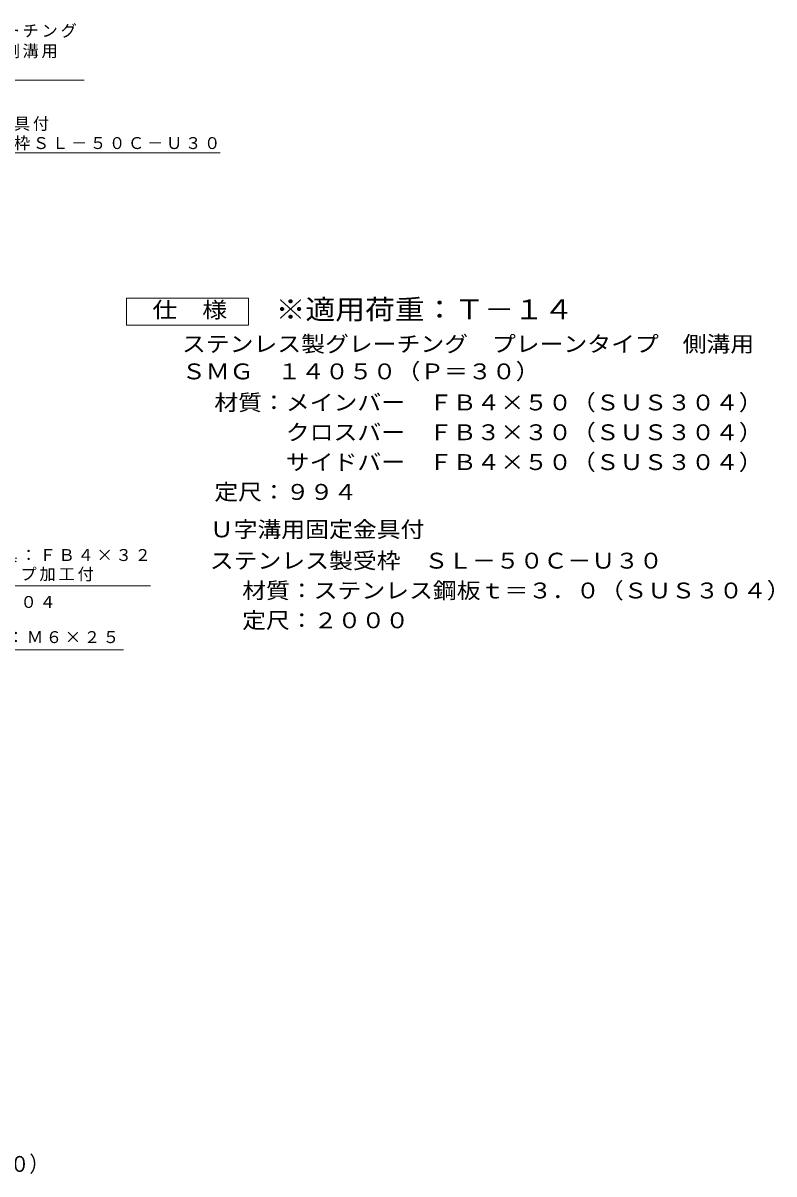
# Model space of a CAD drawing. Units: millimetres, scale not verified. Extents: x -363 to 464, y -387 to 310.
# Drawn here: x 187.1 to 464.2, y -377.4 to 47.2 of the extents above; entities that cross this region are included whole.
import ezdxf
from ezdxf.enums import TextEntityAlignment as Align

# ---------------------------------------------------------------- set-up
doc = ezdxf.new("R2010")
doc.units = ezdxf.units.MM
doc.header["$LTSCALE"] = 2
doc.layers.add('D-5', color=7, linetype='Continuous', lineweight=9)
doc.styles.add('ＭＳ ゴシック', font='')
doc.styles.get('ＭＳ ゴシック').set_extended_font_data('MS Gothic')

msp = doc.modelspace()

# ---------------------------------------------------------------- linework, layer by layer
at = {"layer": 'D-5'}
for p, q in [((123.204, 26.174), (209.609, 26.174)), ((134.535, -0.703), (259.822, -0.703)), ((234.046, -160.436), (156.231, -160.436))]:
    msp.add_line(p, q, dxfattribs=at)
msp.add_lwpolyline([(225.292, -64.28), (225.292, -54.28), (270.292, -54.28), (270.292, -64.28)], close=True, dxfattribs=at)
msp.add_lwpolyline([(224.16, -184.048), (144.389, -184.048), (51.202, -92.694), (55.199, -95.698)], dxfattribs=at)

# ---------------------------------------------------------------- texts
at = {"layer": 'D-5', "color": 2, "style": 'ＭＳ ゴシック'}
for s, width, p in [('仕\u3000様', 1.15, (234.792, -63.28)), ('ステンレス製グレーチング\u3000プレーンタイプ\u3000側溝用', 1.1, (245.71, -75.864)), ('ＳＭＧ\u3000１４０５０（Ｐ＝３０）', 1.1, (245.71, -85.991)), ('材質：メインバー\u3000ＦＢ４×５０（ＳＵＳ３０４）', 1.1, (257.653, -97.461)), ('\u3000\u3000\u3000クロスバー\u3000ＦＢ３×３０（ＳＵＳ３０４）', 1.1, (257.653, -108.461)), ('\u3000\u3000\u3000サイドバー\u3000ＦＢ４×５０（ＳＵＳ３０４）', 1.1, (257.653, -119.461)), ('定尺：９９４', 1.1, (257.653, -130.461)), ('Ｕ字溝用固定金具付', 1.1, (255.992, -144.29)), ('ステンレス製受枠\u3000ＳＬ－５０Ｃ－Ｕ３０', 1.1, (255.992, -155.828)), ('材質：ステンレス鋼板ｔ＝３．０（ＳＵＳ３０４）', 1.1, (267.935, -166.828)), ('定尺：２０００', 1.1, (267.935, -177.828)), ('ステンレス製グレーチング\u3000プレーンタイプ\u3000側溝用\u3000ＳＭＧ\u3000１４０５０（Ｐ＝３０）', 0.9, (-91.381, -378.405))]:
    msp.add_text(s, height=5.865, dxfattribs=dict(at, width=width)).set_placement(p, align=Align.BOTTOM_LEFT)
at = {"layer": 'D-5', "color": 3, "style": 'ＭＳ ゴシック', "width": 1.1}
msp.add_text('※適用荷重：Ｔ－１４', height=7.331, dxfattribs=at).set_placement((280.292, -64.28), align=Align.BOTTOM_LEFT)
at = {"layer": 'D-5', "char_height": 4.399, "attachment_point": 7, "style": 'ＭＳ ゴシック'}
for s, insert in [('\\T1.17;ステンレス製グレーチング', (123.686, 41.699)), ('\\T1.17;プレーンタイプ\u3000側溝用', (123.686, 34.206)), ('\\T1.17;Ｕ字溝用固定金具付', (134.54, 7.398)), ('\\T1.17;ステンレス製受枠ＳＬ－５０Ｃ－Ｕ３０', (134.54, 0.248)), ('\\T1.17;固定金具：ＦＢ４×３２', (158.046, -151.769)), ('\\T1.17;Ｍ６タップ加工付', (158.046, -158.769)), ('\\T1.17;ＳＵＳ３０４', (158.046, -168.657)), ('\\T1.17;六角ボルト：Ｍ６×２５', (146.338, -182.048))]:
    msp.add_mtext(s, dxfattribs=dict(at, insert=insert))

doc.saveas('drawing.dxf')
